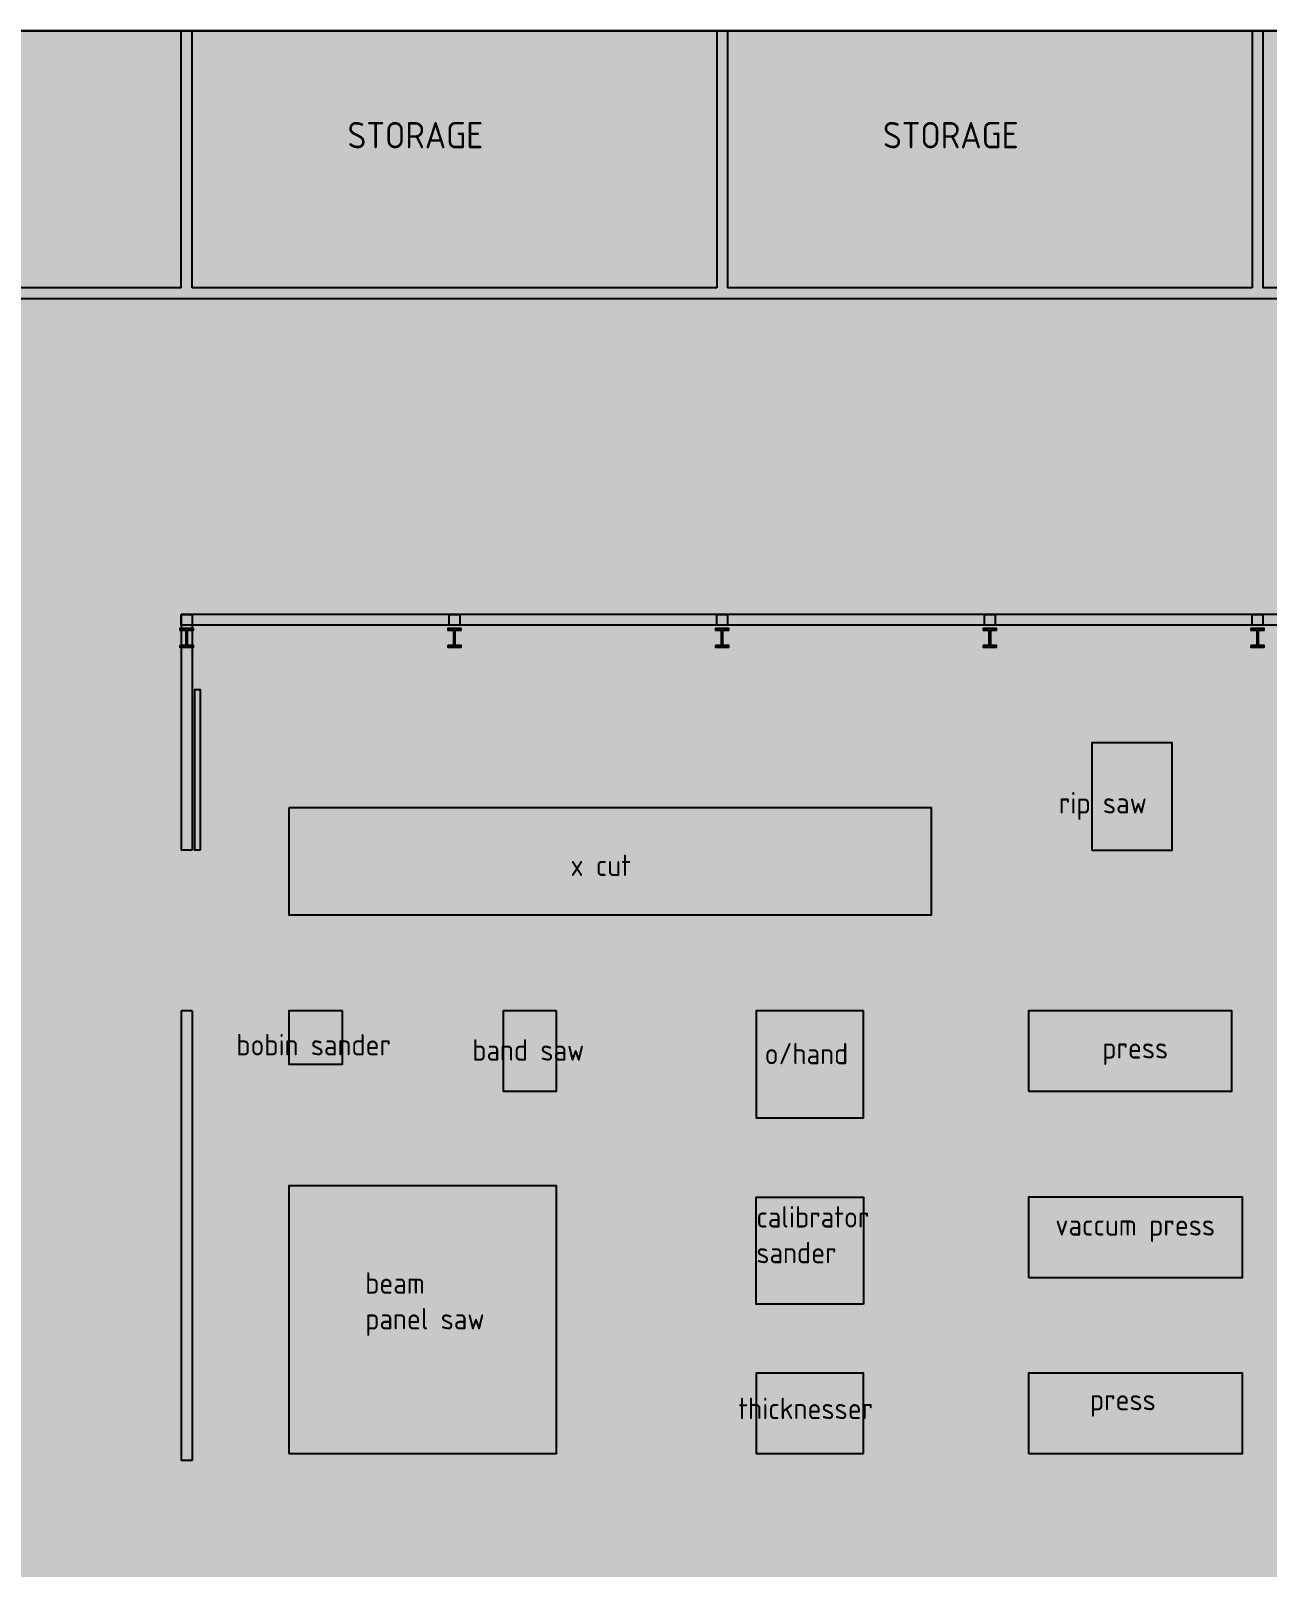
# Model space of a CAD drawing. Header units: inches. Extents: x 527079 to 698187, y -115864 to 63842.
# Drawn here: x 550174 to 573269, y 20312 to 49003 of the extents above; entities that cross this region are included whole.
import ezdxf

# ---------------------------------------------------------------- set-up
doc = ezdxf.new("R2010")
doc.units = ezdxf.units.IN
doc.header["$LTSCALE"] = 8
doc.header["$MEASUREMENT"] = 0
for name, color, linetype in [('doors_windows', 250, 'Continuous'), ('floor', 177, 'Continuous'), ('furn_eq', 34, 'Continuous'), ('hatch', 8, 'Continuous'), ('txt', 7, 'Continuous'), ('walls', 5, 'Continuous')]:
    doc.layers.add(name, color=color, linetype=linetype)
doc.styles.get("Standard").update_dxf_attribs({"font": 'isocp.shx'})

msp = doc.modelspace()

# ---------------------------------------------------------------- hatches: boundary and pattern name
at = {"layer": 'hatch'}
h = msp.add_hatch(color=254, dxfattribs=at)
h.dxf.hatch_style = 1
h.paths.add_polyline_path([(533187, 49003), (697987, 49003), (697987, -21797), (623187, -21797), (623187, -15897), (553187, -15897), (553187, -10747), (533187, -10747)])

# ---------------------------------------------------------------- linework, layer by layer
at = {"layer": 'doors_windows', "color": 4, "ltscale": 10}
msp.add_lwpolyline([(553337, 33703), (553237, 33703), (553237, 36703), (553337, 36703)], close=True, dxfattribs=at)
at = {"layer": 'floor'}
msp.add_lwpolyline([(533187, 49003), (697987, 49003), (697987, -21797), (623187, -21797), (623187, -15897), (553187, -15897), (553187, -10747), (533187, -10747), (533187, 49003)], close=True, dxfattribs=at)
at = {"layer": 'furn_eq'}
for points in [[(569995, 33703), (571495, 33703), (571495, 35703), (569995, 35703)], [(554996, 34493), (554996, 32493), (566996, 32493), (566996, 34493)], [(555996, 30703), (554996, 30703), (554996, 29703), (555996, 29703)], [(559996, 30703), (558996, 30703), (558996, 29203), (559996, 29203)], [(565725, 30703), (563725, 30703), (563725, 28703), (565725, 28703)], [(568808, 29203), (572608, 29203), (572608, 30703), (568808, 30703)], [(554996, 22434), (559996, 22434), (559996, 27434), (554996, 27434)], [(565725, 25223), (563725, 25223), (563725, 27223), (565725, 27223)], [(568808, 25723), (572808, 25723), (572808, 27223), (568808, 27223)], [(565725, 22434), (565725, 23934), (563725, 23934), (563725, 22434)], [(568808, 22434), (572808, 22434), (572808, 23934), (568808, 23934)]]:
    msp.add_lwpolyline(points, close=True, dxfattribs=at)
at = {"layer": 'walls'}
for p, q in [((602987, 49003), (533187, 49003)), ((552987, 44203), (552987, 49003)), ((553187, 44203), (553187, 49003)), ((562987, 49003), (562987, 44203)), ((563187, 49003), (563187, 44203)), ((572987, 49003), (572987, 44203)), ((573187, 49003), (573187, 44203)), ((552987, 44203), (543187, 44203)), ((562987, 44203), (553187, 44203)), ((572987, 44203), (563187, 44203)), ((582987, 44203), (573187, 44203)), ((540815, 44003), (570811, 44003)), ((570811, 44003), (583492, 44003)), ((552987, 38103), (552987, 33703)), ((603475, 38103), (552987, 38103)), ((572987, 37903), (553187, 37903)), ((553187, 37903), (553187, 33703)), ((602987, 37903), (573187, 37903)), ((553187, 33703), (552987, 33703)), ((553187, 30703), (552987, 30703)), ((552987, 30703), (552987, 22303)), ((553187, 30703), (553187, 22303)), ((553187, 22303), (552987, 22303))]:
    msp.add_line(p, q, dxfattribs=at)
for points in [[(552987, 38103), (553187, 38103), (553187, 37903), (552987, 37903)], [(557987, 38103), (558187, 38103), (558187, 37903), (557987, 37903)], [(562987, 38103), (563187, 38103), (563187, 37903), (562987, 37903)], [(567987, 38103), (568187, 38103), (568187, 37903), (567987, 37903)], [(572987, 38103), (573187, 38103), (573187, 37903), (572987, 37903)], [(552962, 37523), (552962, 37492), (553212, 37492), (553212, 37523), (553103, 37523), (553103, 37811), (553212, 37811), (553212, 37843), (552962, 37843), (552962, 37811), (553071, 37811), (553071, 37523)], [(557962, 37523), (557962, 37492), (558212, 37492), (558212, 37523), (558103, 37523), (558103, 37811), (558212, 37811), (558212, 37843), (557962, 37843), (557962, 37811), (558071, 37811), (558071, 37523)], [(562962, 37523), (562962, 37492), (563212, 37492), (563212, 37523), (563103, 37523), (563103, 37811), (563212, 37811), (563212, 37843), (562962, 37843), (562962, 37811), (563071, 37811), (563071, 37523)], [(567962, 37523), (567962, 37492), (568212, 37492), (568212, 37523), (568103, 37523), (568103, 37811), (568212, 37811), (568212, 37843), (567962, 37843), (567962, 37811), (568071, 37811), (568071, 37523)], [(572962, 37523), (572962, 37492), (573212, 37492), (573212, 37523), (573103, 37523), (573103, 37811), (573212, 37811), (573212, 37843), (572962, 37843), (572962, 37811), (573071, 37811), (573071, 37523)]]:
    msp.add_lwpolyline(points, close=True, dxfattribs=at)

# ---------------------------------------------------------------- texts
at = {"layer": 'txt', "color": 176}
for s, insert, char_height, attachment_point in [('STORAGE', (557359, 47052), 492.2, 5), ('STORAGE', (567359, 47052), 492.2, 5), ('rip saw', (569375, 34787), 400, 1), ('x cut', (560255, 33620), 400, 1), ('bobin sander', (554013, 30269), 400, 1), ('band saw', (558421, 30171), 400, 1), ('o/hand', (563882, 30104), 400, 1), ('press', (570186, 30211), 400, 1), ('calibrator\\Psander', (563727, 27055), 400, 1), ('vaccum press', (569310, 26905), 400, 1), ('beam\\Ppanel saw', (556420, 25820), 400, 1), ('thicknesser', (563388, 23478), 400, 1), ('press', (569954, 23643), 400, 1)]:
    msp.add_mtext(s, dxfattribs=dict(at, insert=insert, char_height=char_height, attachment_point=attachment_point))

doc.saveas('drawing.dxf')
